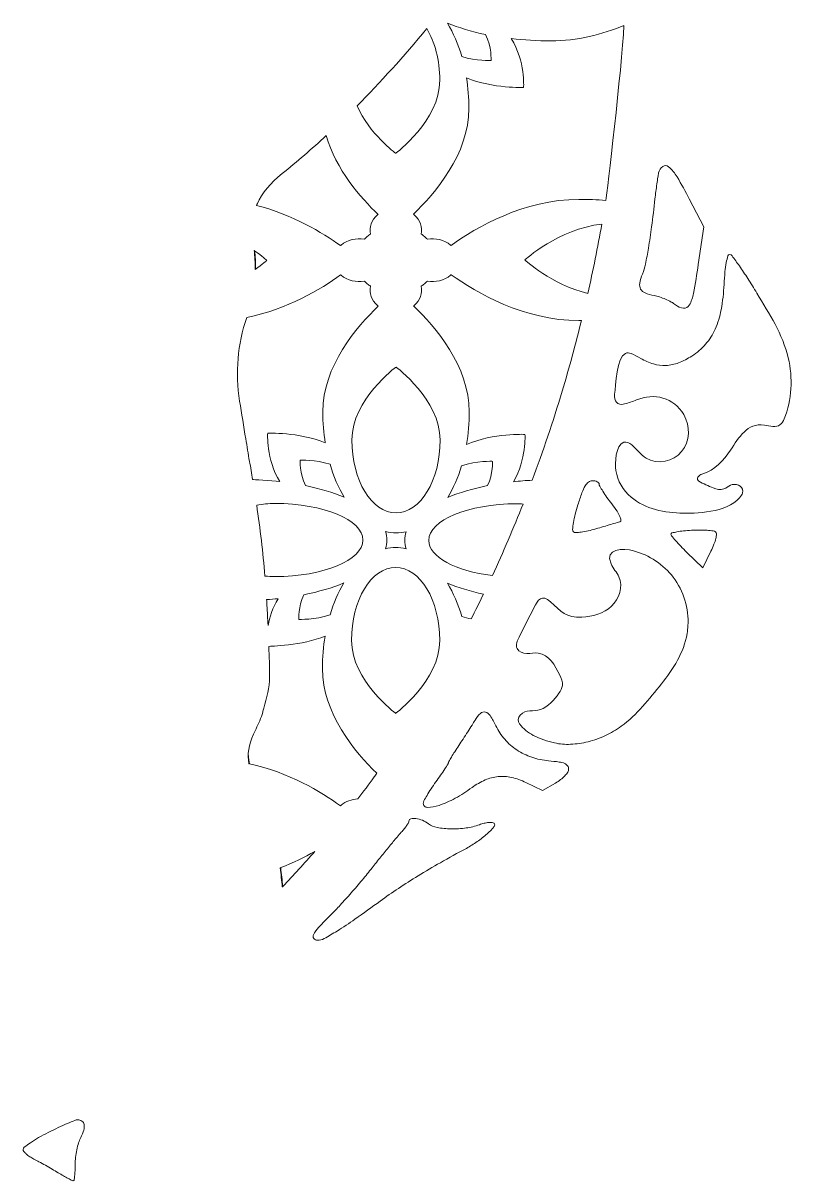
# Model space of a CAD drawing. Header units: millimetres. Extents: x 946 to 1411, y -1945 to 60.
# Drawn here: x 1231 to 1371, y -1142.2 to -931.7 of the extents above; entities that cross this region are included whole.
import ezdxf

# ---------------------------------------------------------------- set-up
doc = ezdxf.new("R2010")
doc.units = ezdxf.units.MM
doc.header["$MEASUREMENT"] = 0
doc.layers.add('Layer 3', color=7, linetype='Continuous')

msp = doc.modelspace()

# ---------------------------------------------------------------- linework, layer by layer
at = {"layer": 'Layer 3', "lineweight": 0}
for points, knots in [([(1336.96, -963.89), (1335.37, -963.77), (1333.74, -963.7), (1332.06, -963.7), (1322.06, -963.7), (1313.35, -968.81), (1308.81, -972.07), (1308.78, -972.05), (1308.75, -972.02), (1308.72, -972), (1307.57, -971.05), (1305.97, -970.69), (1304.49, -970.94), (1304.32, -970.77), (1304.15, -970.6), (1303.96, -970.45), (1303.77, -970.29), (1303.57, -970.14), (1303.37, -970.01), (1303.66, -968.78), (1303.23, -967.45), (1302.08, -966.5), (1302.04, -966.47), (1302, -966.43), (1301.95, -966.4), (1305.89, -962.63), (1312.04, -955.44), (1312.04, -947.18), (1312.04, -945.25), (1311.89, -943.39), (1311.61, -941.61), (1316.49, -943.59), (1322, -943.33), (1322, -943.33), (1322, -943.33), (1322.32, -938.57), (1319.76, -934.47), (1322.05, -934.74), (1324.47, -934.88), (1326.96, -934.88), (1331.8, -934.88), (1336.33, -933.69), (1340.24, -932.08), (1339.87, -939.9), (1337.15, -962.67), (1336.96, -963.89)], [0, 0, 0, 0, 1, 1, 1, 2, 2, 2, 3, 3, 3, 4, 4, 4, 5, 5, 5, 6, 6, 6, 7, 7, 7, 8, 8, 8, 9, 9, 9, 10, 10, 10, 11, 11, 11, 12, 12, 12, 13, 13, 13, 14, 14, 14, 15, 15, 15, 15]), ([(1316.08, -938.43), (1316.08, -938.43), (1313.42, -938.55), (1310.75, -937.73), (1310.1, -935.46), (1309.22, -933.41), (1308.16, -931.66), (1310.18, -932.49), (1312.51, -933.19), (1315.08, -933.72), (1316.24, -936.03), (1316.08, -938.43), (1316.08, -938.43)], [0, 0, 0, 0, 1, 1, 1, 2, 2, 2, 3, 3, 3, 4, 4, 4, 4]), ([(1291.72, -946.69), (1295.97, -942.4), (1300.17, -937.74), (1304.37, -932.63), (1305.84, -935.04), (1306.75, -938.37), (1306.75, -942.05), (1306.75, -949.38), (1298.73, -955.32), (1298.73, -955.32), (1298.73, -955.32), (1293.88, -951.73), (1291.72, -946.69)], [0, 0, 0, 0, 1, 1, 1, 2, 2, 2, 3, 3, 3, 4, 4, 4, 4]), ([(1294.16, -970.01), (1293.95, -970.14), (1293.75, -970.29), (1293.57, -970.45), (1293.38, -970.6), (1293.2, -970.77), (1293.04, -970.94), (1291.55, -970.69), (1289.95, -971.05), (1288.8, -972), (1288.76, -972.03), (1288.72, -972.07), (1288.68, -972.11), (1285.4, -969.75), (1279.96, -966.45), (1273.44, -964.79), (1273.49, -964.68), (1273.52, -964.57), (1273.57, -964.47), (1274.45, -962.54), (1275.92, -960.76), (1278.08, -959.02), (1280.79, -956.84), (1283.47, -954.53), (1286.11, -952.09), (1287.84, -958.26), (1292.39, -963.44), (1295.53, -966.43), (1295.5, -966.45), (1295.47, -966.48), (1295.44, -966.5), (1294.29, -967.45), (1293.86, -968.78), (1294.16, -970.01)], [0, 0, 0, 0, 1, 1, 1, 2, 2, 2, 3, 3, 3, 4, 4, 4, 5, 5, 5, 6, 6, 6, 7, 7, 7, 8, 8, 8, 9, 9, 9, 10, 10, 10, 11, 11, 11, 11]), ([(1352.14, -963.62), (1352.14, -963.62), (1354.77, -968.72), (1354.77, -968.72), (1354.77, -968.72), (1353.77, -975.53), (1353.77, -975.53), (1353.52, -977.29), (1353.23, -979.05), (1352.91, -980.8), (1352.77, -981.55), (1352.51, -982.27), (1352.14, -982.93), (1351.93, -983.3), (1351.52, -983.52), (1351.1, -983.47), (1350.56, -983.42), (1350.06, -983.21), (1349.64, -982.88), (1349.39, -982.69), (1349.13, -982.51), (1348.85, -982.36), (1348.52, -982.18), (1348.17, -982.01), (1347.82, -981.85), (1347.46, -981.7), (1347.1, -981.56), (1346.73, -981.43), (1346.41, -981.32), (1346.08, -981.24), (1345.74, -981.18), (1345.18, -981.07), (1344.62, -980.91), (1344.09, -980.7), (1343.75, -980.57), (1343.47, -980.32), (1343.29, -980), (1343.12, -979.68), (1343.06, -979.31), (1343.13, -978.95), (1343.24, -978.38), (1343.41, -977.82), (1343.62, -977.27), (1343.85, -976.7), (1344.03, -976.1), (1344.16, -975.49), (1344.37, -974.52), (1344.55, -973.55), (1344.71, -972.57), (1344.93, -971.28), (1345.12, -969.98), (1345.29, -968.68), (1345.5, -967), (1345.71, -965.31), (1345.89, -963.62), (1345.95, -963.16), (1346, -962.71), (1346.06, -962.26), (1346.11, -961.8), (1346.18, -961.34), (1346.24, -960.88), (1346.3, -960.47), (1346.36, -960.07), (1346.42, -959.66), (1346.46, -959.4), (1346.51, -959.14), (1346.56, -958.88), (1346.66, -958.42), (1346.92, -958), (1347.31, -957.72), (1347.63, -957.49), (1348.07, -957.51), (1348.37, -957.77), (1348.99, -958.29), (1349.52, -958.92), (1349.93, -959.62), (1350.71, -960.93), (1351.45, -962.26), (1352.14, -963.62)], [0, 0, 0, 0, 1, 1, 1, 2, 2, 2, 3, 3, 3, 4, 4, 4, 5, 5, 5, 6, 6, 6, 7, 7, 7, 8, 8, 8, 9, 9, 9, 10, 10, 10, 11, 11, 11, 12, 12, 12, 13, 13, 13, 14, 14, 14, 15, 15, 15, 16, 16, 16, 17, 17, 17, 18, 18, 18, 19, 19, 19, 20, 20, 20, 21, 21, 21, 22, 22, 22, 23, 23, 23, 24, 24, 24, 25, 25, 25, 26, 26, 26, 26]), ([(1322.23, -974.72), (1322.23, -974.72), (1328.34, -969.07), (1336.23, -968.19), (1335.48, -972.42), (1334.63, -976.62), (1333.69, -980.79), (1327.06, -979.19), (1322.23, -974.72), (1322.23, -974.72)], [0, 0, 0, 0, 1, 1, 1, 2, 2, 2, 3, 3, 3, 3]), ([(1272.98, -972.97), (1273.01, -972.99), (1273.04, -973.01), (1273.06, -973.03), (1273.18, -974.02), (1273.27, -975.11), (1273.26, -976.21), (1273.27, -975.11), (1273.19, -974.02), (1273.07, -973.03), (1274.48, -974.03), (1275.29, -974.78), (1275.29, -974.78), (1275.29, -974.78), (1274.52, -975.49), (1273.17, -976.45), (1273.2, -975.24), (1273.11, -974.04), (1272.98, -972.97)], [0, 0, 0, 0, 1, 1, 1, 2, 2, 2, 3, 3, 3, 4, 4, 4, 5, 5, 5, 6, 6, 6, 6]), ([(1356.84, -987.3), (1357.35, -986.17), (1357.72, -984.99), (1357.93, -983.77), (1358.21, -982.24), (1358.39, -980.7), (1358.47, -979.15), (1358.51, -978.38), (1358.56, -977.61), (1358.63, -976.84), (1358.69, -976.28), (1358.77, -975.71), (1358.87, -975.15), (1358.95, -974.76), (1359.04, -974.37), (1359.16, -973.99), (1359.2, -973.84), (1359.34, -973.73), (1359.49, -973.73), (1359.66, -973.73), (1359.82, -973.81), (1359.92, -973.95), (1360.37, -974.56), (1360.81, -975.18), (1361.25, -975.8), (1361.77, -976.54), (1362.28, -977.3), (1362.77, -978.06), (1363.34, -978.95), (1363.89, -979.85), (1364.44, -980.75), (1366.7, -984.54), (1369.12, -988.14), (1370.13, -992.51), (1370.98, -996.16), (1370.87, -1000.15), (1369.38, -1003.63), (1369.22, -1004.01), (1369.03, -1004.41), (1368.7, -1004.66), (1367.91, -1005.27), (1366.8, -1004.86), (1365.82, -1004.73), (1362.61, -1004.31), (1361.17, -1007.02), (1359.66, -1009.27), (1358.4, -1011.14), (1356.74, -1013.01), (1354.58, -1013.6), (1354.46, -1013.64), (1354.34, -1013.68), (1354.23, -1013.74), (1354.12, -1013.8), (1354.01, -1013.87), (1353.92, -1013.95), (1353.83, -1014.01), (1353.76, -1014.1), (1353.7, -1014.19), (1353.63, -1014.31), (1353.6, -1014.46), (1353.64, -1014.61), (1353.67, -1014.75), (1353.76, -1014.87), (1353.89, -1014.94), (1354.69, -1015.43), (1355.61, -1015.8), (1356.48, -1016.15), (1357.1, -1016.4), (1357.82, -1016.56), (1358.45, -1016.34), (1358.88, -1016.19), (1359.23, -1015.89), (1359.62, -1015.69), (1360.5, -1015.24), (1361.85, -1015.66), (1361.85, -1016.79), (1361.85, -1017.02), (1361.79, -1017.25), (1361.66, -1017.45), (1359.78, -1020.48), (1354.19, -1020.81), (1351.07, -1020.75), (1347.68, -1020.68), (1344.12, -1020.02), (1341.54, -1017.83), (1340.1, -1016.62), (1339.09, -1014.86), (1338.79, -1013.01), (1338.58, -1011.77), (1338.72, -1008.35), (1340.25, -1007.86), (1340.74, -1007.7), (1341.26, -1008.01), (1341.66, -1008.35), (1342.57, -1009.12), (1343.3, -1010.11), (1344.31, -1010.75), (1346.33, -1012.01), (1349.24, -1011.4), (1350.75, -1009.55), (1352.26, -1007.7), (1352.35, -1004.9), (1351.15, -1002.84), (1349.32, -999.72), (1345.72, -998.82), (1342.53, -1000.16), (1341.83, -1000.45), (1341.1, -1000.7), (1340.36, -1000.9), (1339.03, -1001.26), (1338.4, -1000.31), (1338.56, -999.11), (1338.77, -997.6), (1338.95, -992.32), (1340.54, -991.7), (1340.86, -991.57), (1341.22, -991.58), (1341.54, -991.72), (1342.14, -991.98), (1342.74, -992.28), (1343.31, -992.61), (1344.04, -993.04), (1344.81, -993.38), (1345.63, -993.62), (1346.36, -993.84), (1347.12, -993.93), (1347.89, -993.9), (1348.67, -993.86), (1349.45, -993.7), (1350.18, -993.41), (1351.03, -993.09), (1351.84, -992.68), (1352.6, -992.18), (1353.53, -991.58), (1354.37, -990.85), (1355.1, -990.02), (1355.81, -989.2), (1356.4, -988.29), (1356.84, -987.3)], [0, 0, 0, 0, 1, 1, 1, 2, 2, 2, 3, 3, 3, 4, 4, 4, 5, 5, 5, 6, 6, 6, 7, 7, 7, 8, 8, 8, 9, 9, 9, 10, 10, 10, 11, 11, 11, 12, 12, 12, 13, 13, 13, 14, 14, 14, 15, 15, 15, 16, 16, 16, 17, 17, 17, 18, 18, 18, 19, 19, 19, 20, 20, 20, 21, 21, 21, 22, 22, 22, 23, 23, 23, 24, 24, 24, 25, 25, 25, 26, 26, 26, 27, 27, 27, 28, 28, 28, 29, 29, 29, 30, 30, 30, 31, 31, 31, 32, 32, 32, 33, 33, 33, 34, 34, 34, 35, 35, 35, 36, 36, 36, 37, 37, 37, 38, 38, 38, 39, 39, 39, 40, 40, 40, 41, 41, 41, 42, 42, 42, 43, 43, 43, 44, 44, 44, 45, 45, 45, 46, 46, 46, 46]), ([(1270.35, -1000.37), (1269.53, -995.17), (1269.97, -990.07), (1271.63, -985.17), (1278.98, -983.71), (1285.14, -979.99), (1288.72, -977.42), (1288.74, -977.45), (1288.77, -977.47), (1288.8, -977.5), (1289.95, -978.45), (1291.55, -978.81), (1293.04, -978.56), (1293.2, -978.73), (1293.38, -978.89), (1293.57, -979.05), (1293.75, -979.21), (1293.95, -979.35), (1294.16, -979.49), (1293.86, -980.72), (1294.29, -982.04), (1295.44, -983), (1295.48, -983.03), (1295.53, -983.06), (1295.57, -983.1), (1291.63, -986.86), (1285.48, -994.06), (1285.48, -1002.32), (1285.48, -1004.28), (1285.64, -1006.18), (1285.93, -1007.98), (1281.03, -1005.96), (1275.45, -1006.22), (1275.45, -1006.22), (1275.45, -1006.22), (1275.14, -1010.93), (1277.65, -1015.01), (1276.07, -1014.83), (1272.71, -1014.65), (1272.7, -1014.65), (1272.55, -1013.54), (1272.36, -1012.43), (1272.13, -1011.34), (1271.91, -1009.96), (1271.69, -1008.6), (1271.46, -1007.24), (1271.09, -1004.99), (1270.71, -1002.66), (1270.35, -1000.37)], [0, 0, 0, 0, 1, 1, 1, 2, 2, 2, 3, 3, 3, 4, 4, 4, 5, 5, 5, 6, 6, 6, 7, 7, 7, 8, 8, 8, 9, 9, 9, 10, 10, 10, 11, 11, 11, 12, 12, 12, 13, 13, 13, 14, 14, 14, 15, 15, 15, 16, 16, 16, 16]), ([(1320.16, -1015.04), (1322.56, -1011), (1322.25, -1006.43), (1322.25, -1006.43), (1322.25, -1006.43), (1316.56, -1006.16), (1311.62, -1008.25), (1311.94, -1006.36), (1312.11, -1004.37), (1312.11, -1002.32), (1312.11, -994.04), (1305.93, -986.82), (1301.99, -983.07), (1302.02, -983.04), (1302.05, -983.02), (1302.08, -983), (1303.23, -982.04), (1303.66, -980.72), (1303.37, -979.49), (1303.57, -979.35), (1303.77, -979.21), (1303.96, -979.05), (1304.15, -978.89), (1304.32, -978.73), (1304.49, -978.56), (1305.97, -978.81), (1307.57, -978.45), (1308.72, -977.5), (1308.77, -977.46), (1308.81, -977.43), (1308.85, -977.39), (1313.39, -980.65), (1322.09, -985.74), (1332.06, -985.74), (1332.22, -985.74), (1332.37, -985.74), (1332.52, -985.74), (1331.46, -990.06), (1330.29, -994.34), (1329.01, -998.58), (1327.36, -1004.09), (1325.54, -1009.49), (1323.56, -1014.76), (1322.4, -1014.82), (1321.27, -1014.92), (1320.16, -1015.04)], [0, 0, 0, 0, 1, 1, 1, 2, 2, 2, 3, 3, 3, 4, 4, 4, 5, 5, 5, 6, 6, 6, 7, 7, 7, 8, 8, 8, 9, 9, 9, 10, 10, 10, 11, 11, 11, 12, 12, 12, 13, 13, 13, 14, 14, 14, 15, 15, 15, 15]), ([(1298.8, -994.18), (1298.8, -994.18), (1306.82, -1000.12), (1306.82, -1007.44), (1306.82, -1014.77), (1303.23, -1020.71), (1298.8, -1020.71), (1294.37, -1020.71), (1290.77, -1014.77), (1290.77, -1007.44), (1290.77, -1000.12), (1298.8, -994.18), (1298.8, -994.18)], [0, 0, 0, 0, 1, 1, 1, 2, 2, 2, 3, 3, 3, 4, 4, 4, 4]), ([(1281.38, -1011.13), (1281.38, -1011.13), (1284.1, -1011), (1286.8, -1011.86), (1287.45, -1014.09), (1288.32, -1016.11), (1289.36, -1017.84), (1287.32, -1017), (1284.95, -1016.29), (1282.33, -1015.75), (1281.22, -1013.47), (1281.38, -1011.13), (1281.38, -1011.13)], [0, 0, 0, 0, 1, 1, 1, 2, 2, 2, 3, 3, 3, 4, 4, 4, 4]), ([(1308.21, -1017.88), (1309.22, -1016.21), (1310.07, -1014.27), (1310.72, -1012.13), (1313.48, -1011.2), (1316.32, -1011.33), (1316.32, -1011.33), (1316.32, -1011.33), (1316.47, -1013.54), (1315.46, -1015.75), (1312.76, -1016.29), (1310.31, -1017.01), (1308.21, -1017.88)], [0, 0, 0, 0, 1, 1, 1, 2, 2, 2, 3, 3, 3, 4, 4, 4, 4]), ([(1331.07, -1022.47), (1331.16, -1021.96), (1331.27, -1021.45), (1331.39, -1020.94), (1331.54, -1020.37), (1331.7, -1019.8), (1331.88, -1019.23), (1332.11, -1018.49), (1332.36, -1017.76), (1332.62, -1017.04), (1332.78, -1016.6), (1332.98, -1016.18), (1333.22, -1015.78), (1333.38, -1015.52), (1333.58, -1015.29), (1333.82, -1015.1), (1334.01, -1014.94), (1334.25, -1014.86), (1334.5, -1014.86), (1334.66, -1014.86), (1334.82, -1014.88), (1334.97, -1014.9), (1335.11, -1014.93), (1335.25, -1014.98), (1335.38, -1015.04), (1335.48, -1015.09), (1335.57, -1015.15), (1335.65, -1015.23), (1335.71, -1015.29), (1335.74, -1015.38), (1335.74, -1015.46), (1335.74, -1015.59), (1335.78, -1015.72), (1335.84, -1015.83), (1336.03, -1016.15), (1336.22, -1016.46), (1336.41, -1016.77), (1336.65, -1017.15), (1336.9, -1017.51), (1337.16, -1017.88), (1337.44, -1018.28), (1337.73, -1018.68), (1338.03, -1019.07), (1338.37, -1019.5), (1338.68, -1019.95), (1338.99, -1020.4), (1339.2, -1020.71), (1339.38, -1021.03), (1339.53, -1021.37), (1339.63, -1021.57), (1339.68, -1021.79), (1339.71, -1022.01), (1339.72, -1022.15), (1339.63, -1022.27), (1339.5, -1022.31), (1339.33, -1022.36), (1339.17, -1022.41), (1339, -1022.46), (1338.62, -1022.57), (1338.25, -1022.68), (1337.88, -1022.79), (1337.44, -1022.92), (1336.99, -1023.05), (1336.55, -1023.19), (1336.08, -1023.33), (1335.61, -1023.47), (1335.13, -1023.61), (1334.67, -1023.75), (1334.21, -1023.87), (1333.74, -1023.98), (1333.32, -1024.08), (1332.9, -1024.15), (1332.47, -1024.21), (1332.13, -1024.25), (1331.79, -1024.28), (1331.45, -1024.29), (1331.3, -1024.3), (1331.15, -1024.24), (1331.05, -1024.14), (1330.94, -1024.03), (1330.89, -1023.88), (1330.9, -1023.72), (1330.94, -1023.3), (1331, -1022.89), (1331.07, -1022.47)], [0, 0, 0, 0, 1, 1, 1, 2, 2, 2, 3, 3, 3, 4, 4, 4, 5, 5, 5, 6, 6, 6, 7, 7, 7, 8, 8, 8, 9, 9, 9, 10, 10, 10, 11, 11, 11, 12, 12, 12, 13, 13, 13, 14, 14, 14, 15, 15, 15, 16, 16, 16, 17, 17, 17, 18, 18, 18, 19, 19, 19, 20, 20, 20, 21, 21, 21, 22, 22, 22, 23, 23, 23, 24, 24, 24, 25, 25, 25, 26, 26, 26, 27, 27, 27, 28, 28, 28, 28]), ([(1276.75, -1032.28), (1276.15, -1032.28), (1275.55, -1032.25), (1274.96, -1032.19), (1274.6, -1027.87), (1274.06, -1023.56), (1273.45, -1019.29), (1274.51, -1019.1), (1275.62, -1018.99), (1276.75, -1018.99), (1285.6, -1018.99), (1292.78, -1021.97), (1292.78, -1025.64), (1292.78, -1029.31), (1285.6, -1032.28), (1276.75, -1032.28)], [0, 0, 0, 0, 1, 1, 1, 2, 2, 2, 3, 3, 3, 4, 4, 4, 5, 5, 5, 5]), ([(1304.75, -1025.7), (1304.75, -1022.03), (1311.92, -1019.05), (1320.77, -1019.05), (1321.15, -1019.05), (1321.52, -1019.07), (1321.9, -1019.09), (1320.15, -1023.51), (1318.29, -1027.84), (1316.32, -1032.08), (1309.64, -1031.28), (1304.75, -1028.72), (1304.75, -1025.7)], [0, 0, 0, 0, 1, 1, 1, 2, 2, 2, 3, 3, 3, 4, 4, 4, 4]), ([(1300.63, -1027.23), (1300.01, -1027.08), (1299.37, -1027), (1298.73, -1027), (1298.1, -1027), (1297.48, -1027.08), (1296.87, -1027.22), (1297.05, -1026.7), (1297.15, -1026.17), (1297.15, -1025.64), (1297.15, -1025.12), (1297.06, -1024.6), (1296.89, -1024.1), (1297.51, -1024.25), (1298.15, -1024.33), (1298.8, -1024.33), (1299.43, -1024.33), (1300.04, -1024.26), (1300.65, -1024.12), (1300.47, -1024.63), (1300.38, -1025.16), (1300.38, -1025.7), (1300.38, -1026.22), (1300.47, -1026.73), (1300.63, -1027.23)], [0, 0, 0, 0, 1, 1, 1, 2, 2, 2, 3, 3, 3, 4, 4, 4, 5, 5, 5, 6, 6, 6, 7, 7, 7, 8, 8, 8, 8]), ([(1356.97, -1025.35), (1356.88, -1025.71), (1356.77, -1026.07), (1356.63, -1026.42), (1356.46, -1026.85), (1356.27, -1027.27), (1356.07, -1027.69), (1356.07, -1027.69), (1354.59, -1030.72), (1354.59, -1030.72), (1354.59, -1030.72), (1351.7, -1027.88), (1351.7, -1027.88), (1351.32, -1027.51), (1350.95, -1027.13), (1350.58, -1026.75), (1350.26, -1026.42), (1349.95, -1026.08), (1349.65, -1025.73), (1349.4, -1025.44), (1349.15, -1025.14), (1348.9, -1024.85), (1348.83, -1024.76), (1348.8, -1024.66), (1348.8, -1024.55), (1348.8, -1024.45), (1348.86, -1024.37), (1348.95, -1024.35), (1349.27, -1024.27), (1349.58, -1024.21), (1349.9, -1024.15), (1350.3, -1024.08), (1350.71, -1024.02), (1351.11, -1023.98), (1351.59, -1023.93), (1352.07, -1023.89), (1352.55, -1023.87), (1353.04, -1023.84), (1353.54, -1023.83), (1354.03, -1023.83), (1354.48, -1023.83), (1354.93, -1023.84), (1355.38, -1023.87), (1355.75, -1023.9), (1356.12, -1023.93), (1356.49, -1023.98), (1356.65, -1024), (1356.8, -1024.06), (1356.92, -1024.16), (1357.04, -1024.25), (1357.1, -1024.4), (1357.09, -1024.54), (1357.07, -1024.82), (1357.03, -1025.09), (1356.97, -1025.35)], [0, 0, 0, 0, 1, 1, 1, 2, 2, 2, 3, 3, 3, 4, 4, 4, 5, 5, 5, 6, 6, 6, 7, 7, 7, 8, 8, 8, 9, 9, 9, 10, 10, 10, 11, 11, 11, 12, 12, 12, 13, 13, 13, 14, 14, 14, 15, 15, 15, 16, 16, 16, 17, 17, 17, 18, 18, 18, 18]), ([(1351.89, -1041.22), (1351.87, -1041.7), (1351.81, -1042.17), (1351.73, -1042.64), (1351.15, -1046.1), (1349.23, -1049.11), (1347.06, -1051.8), (1344.9, -1054.5), (1342.57, -1057.44), (1339.77, -1059.5), (1338.87, -1060.15), (1337.91, -1060.72), (1336.9, -1061.19), (1335.88, -1061.67), (1334.82, -1062.04), (1333.73, -1062.32), (1332.69, -1062.58), (1331.62, -1062.73), (1330.55, -1062.78), (1329.58, -1062.83), (1328.6, -1062.74), (1327.65, -1062.53), (1326.31, -1062.23), (1325.01, -1061.77), (1323.77, -1061.15), (1322.79, -1060.66), (1321.94, -1059.95), (1321.28, -1059.07), (1320.92, -1058.58), (1320.96, -1057.91), (1321.38, -1057.46), (1322.43, -1056.35), (1323.77, -1056.87), (1325.06, -1056.46), (1326.49, -1055.99), (1327.58, -1054.68), (1328.41, -1053.49), (1328.7, -1053.07), (1329, -1052.62), (1329.07, -1052.11), (1329.17, -1051.44), (1328.87, -1050.79), (1328.58, -1050.18), (1327.74, -1048.43), (1326.6, -1046.44), (1324.68, -1046.2), (1323.98, -1046.11), (1323.28, -1046.28), (1322.58, -1046.27), (1321.88, -1046.26), (1321.1, -1046), (1320.81, -1045.37), (1320.5, -1044.7), (1320.83, -1043.93), (1321.17, -1043.27), (1322.07, -1041.5), (1322.97, -1039.73), (1323.87, -1037.96), (1324.65, -1036.43), (1325.25, -1035.44), (1326.89, -1036.88), (1328.81, -1038.55), (1329.78, -1039.84), (1332.61, -1039.68), (1334.57, -1039.57), (1336.57, -1039), (1338, -1037.66), (1339.43, -1036.32), (1340.14, -1034.1), (1339.33, -1032.32), (1338.95, -1031.49), (1338.29, -1030.82), (1337.92, -1029.99), (1336.62, -1027.06), (1340.11, -1027.11), (1342.01, -1027.61), (1344.85, -1028.37), (1347.45, -1030.08), (1349.23, -1032.42), (1351.12, -1034.92), (1352.07, -1038.1), (1351.89, -1041.22)], [0, 0, 0, 0, 1, 1, 1, 2, 2, 2, 3, 3, 3, 4, 4, 4, 5, 5, 5, 6, 6, 6, 7, 7, 7, 8, 8, 8, 9, 9, 9, 10, 10, 10, 11, 11, 11, 12, 12, 12, 13, 13, 13, 14, 14, 14, 15, 15, 15, 16, 16, 16, 17, 17, 17, 18, 18, 18, 19, 19, 19, 20, 20, 20, 21, 21, 21, 22, 22, 22, 23, 23, 23, 24, 24, 24, 25, 25, 25, 26, 26, 26, 27, 27, 27, 27]), ([(1298.73, -1030.62), (1303.16, -1030.62), (1306.75, -1036.56), (1306.75, -1043.89), (1306.75, -1051.21), (1298.73, -1057.15), (1298.73, -1057.15), (1298.73, -1057.15), (1290.7, -1051.21), (1290.7, -1043.89), (1290.7, -1036.56), (1294.29, -1030.62), (1298.73, -1030.62)], [0, 0, 0, 0, 1, 1, 1, 2, 2, 2, 3, 3, 3, 4, 4, 4, 4]), ([(1289.31, -1033.45), (1288.29, -1035.13), (1287.44, -1037.09), (1286.79, -1039.24), (1284.02, -1040.19), (1281.13, -1040.06), (1281.13, -1040.06), (1281.13, -1040.06), (1280.98, -1037.82), (1282.01, -1035.59), (1284.73, -1035.05), (1287.2, -1034.32), (1289.31, -1033.45)], [0, 0, 0, 0, 1, 1, 1, 2, 2, 2, 3, 3, 3, 4, 4, 4, 4]), ([(1314.7, -1035.48), (1313.97, -1036.99), (1313.22, -1038.49), (1312.46, -1039.97), (1311.91, -1039.87), (1311.33, -1039.74), (1310.75, -1039.56), (1310.1, -1037.3), (1309.22, -1035.25), (1308.16, -1033.49), (1310.08, -1034.28), (1312.28, -1034.95), (1314.7, -1035.48)], [0, 0, 0, 0, 1, 1, 1, 2, 2, 2, 3, 3, 3, 4, 4, 4, 4]), ([(1277.33, -1036.3), (1276.34, -1037.94), (1275.81, -1039.67), (1275.52, -1041.15), (1275.45, -1039.96), (1275.37, -1038.74), (1275.32, -1037.54), (1275.3, -1037.19), (1275.28, -1036.83), (1275.26, -1036.48), (1275.96, -1036.43), (1276.65, -1036.37), (1277.33, -1036.3)], [0, 0, 0, 0, 1, 1, 1, 2, 2, 2, 3, 3, 3, 4, 4, 4, 4]), ([(1272.11, -1066.32), (1272.08, -1066.31), (1272.06, -1066.31), (1272.03, -1066.3), (1271.71, -1064.67), (1271.99, -1062.9), (1272.88, -1060.93), (1273.03, -1060.61), (1273.18, -1060.28), (1273.33, -1059.97), (1273.79, -1059), (1274.26, -1057.99), (1274.54, -1056.95), (1274.61, -1056.7), (1274.68, -1056.45), (1274.75, -1056.2), (1275.26, -1054.35), (1275.79, -1052.44), (1275.8, -1050.55), (1275.81, -1048.7), (1275.75, -1046.83), (1275.65, -1044.97), (1275.68, -1044.97), (1281.84, -1044.85), (1285.9, -1043.11), (1285.58, -1044.99), (1285.41, -1046.97), (1285.41, -1049.01), (1285.41, -1057.14), (1291.36, -1064.24), (1295.3, -1068.05), (1295.14, -1068.27), (1294.98, -1068.5), (1294.82, -1068.72), (1293.84, -1070.07), (1292.84, -1071.4), (1291.83, -1072.71), (1290.73, -1072.77), (1289.64, -1073.14), (1288.8, -1073.83), (1288.76, -1073.87), (1288.72, -1073.9), (1288.68, -1073.94), (1285.18, -1071.43), (1279.23, -1067.84), (1272.12, -1066.32), (1272.02, -1065.83), (1271.97, -1065.34), (1271.98, -1064.82), (1271.97, -1065.33), (1272.01, -1065.83), (1272.11, -1066.32)], [0, 0, 0, 0, 1, 1, 1, 2, 2, 2, 3, 3, 3, 4, 4, 4, 5, 5, 5, 6, 6, 6, 7, 7, 7, 8, 8, 8, 9, 9, 9, 10, 10, 10, 11, 11, 11, 12, 12, 12, 13, 13, 13, 14, 14, 14, 15, 15, 15, 16, 16, 16, 17, 17, 17, 17]), ([(1330.03, -1067.84), (1329.88, -1068.08), (1329.7, -1068.3), (1329.51, -1068.51), (1329.27, -1068.76), (1329.02, -1068.99), (1328.74, -1069.2), (1328.45, -1069.43), (1328.13, -1069.63), (1327.81, -1069.82), (1327.81, -1069.82), (1325.43, -1071.18), (1325.43, -1071.18), (1325.43, -1071.18), (1322.4, -1069.72), (1322.4, -1069.72), (1321.58, -1069.32), (1320.71, -1069.01), (1319.81, -1068.81), (1319.01, -1068.63), (1318.19, -1068.57), (1317.37, -1068.65), (1316.55, -1068.72), (1315.75, -1068.93), (1315, -1069.26), (1314.16, -1069.62), (1313.36, -1070.09), (1312.62, -1070.63), (1311.64, -1071.35), (1310.62, -1072.01), (1309.56, -1072.6), (1308.62, -1073.12), (1307.64, -1073.55), (1306.63, -1073.88), (1305.94, -1074.11), (1305.22, -1074.23), (1304.49, -1074.25), (1304.3, -1074.25), (1304.11, -1074.18), (1303.97, -1074.04), (1303.83, -1073.91), (1303.75, -1073.72), (1303.75, -1073.53), (1303.75, -1073.37), (1303.79, -1073.22), (1303.86, -1073.08), (1304.04, -1072.74), (1304.23, -1072.4), (1304.43, -1072.07), (1304.66, -1071.67), (1304.91, -1071.27), (1305.16, -1070.88), (1305.45, -1070.45), (1305.74, -1070.03), (1306.04, -1069.61), (1306.33, -1069.2), (1306.63, -1068.78), (1306.91, -1068.37), (1307.17, -1068.01), (1307.41, -1067.64), (1307.65, -1067.27), (1307.86, -1066.96), (1308.06, -1066.64), (1308.26, -1066.33), (1308.3, -1066.27), (1308.32, -1066.2), (1308.32, -1066.12), (1308.32, -1066.05), (1308.34, -1065.98), (1308.38, -1065.92), (1308.54, -1065.64), (1308.71, -1065.36), (1308.87, -1065.09), (1309.07, -1064.76), (1309.27, -1064.44), (1309.48, -1064.12), (1309.71, -1063.75), (1309.95, -1063.38), (1310.19, -1063.02), (1310.46, -1062.62), (1310.73, -1062.22), (1310.99, -1061.82), (1311.28, -1061.38), (1311.56, -1060.95), (1311.84, -1060.51), (1312.1, -1060.11), (1312.36, -1059.7), (1312.62, -1059.29), (1312.81, -1058.99), (1312.99, -1058.7), (1313.17, -1058.39), (1313.45, -1057.94), (1313.78, -1057.52), (1314.16, -1057.15), (1314.39, -1056.92), (1314.72, -1056.83), (1315.04, -1056.91), (1315.4, -1057.01), (1315.72, -1057.24), (1315.92, -1057.56), (1316.3, -1058.16), (1316.65, -1058.78), (1316.96, -1059.42), (1317.38, -1060.3), (1317.92, -1061.13), (1318.57, -1061.87), (1319.22, -1062.61), (1319.96, -1063.27), (1320.78, -1063.81), (1321.63, -1064.37), (1322.54, -1064.81), (1323.49, -1065.14), (1324.48, -1065.47), (1325.51, -1065.68), (1326.55, -1065.78), (1327.19, -1065.84), (1327.83, -1065.91), (1328.46, -1066), (1328.81, -1066.04), (1329.15, -1066.14), (1329.48, -1066.27), (1329.69, -1066.36), (1329.87, -1066.5), (1330, -1066.68), (1330.12, -1066.86), (1330.19, -1067.07), (1330.19, -1067.28), (1330.19, -1067.48), (1330.14, -1067.67), (1330.03, -1067.84)], [0, 0, 0, 0, 1, 1, 1, 2, 2, 2, 3, 3, 3, 4, 4, 4, 5, 5, 5, 6, 6, 6, 7, 7, 7, 8, 8, 8, 9, 9, 9, 10, 10, 10, 11, 11, 11, 12, 12, 12, 13, 13, 13, 14, 14, 14, 15, 15, 15, 16, 16, 16, 17, 17, 17, 18, 18, 18, 19, 19, 19, 20, 20, 20, 21, 21, 21, 22, 22, 22, 23, 23, 23, 24, 24, 24, 25, 25, 25, 26, 26, 26, 27, 27, 27, 28, 28, 28, 29, 29, 29, 30, 30, 30, 31, 31, 31, 32, 32, 32, 33, 33, 33, 34, 34, 34, 35, 35, 35, 36, 36, 36, 37, 37, 37, 38, 38, 38, 39, 39, 39, 40, 40, 40, 41, 41, 41, 42, 42, 42, 43, 43, 43, 43]), ([(1316.65, -1077.74), (1316.24, -1078.21), (1315.81, -1078.65), (1315.35, -1079.06), (1314.78, -1079.57), (1314.19, -1080.05), (1313.57, -1080.48), (1312.93, -1080.93), (1312.27, -1081.33), (1311.59, -1081.7), (1310, -1082.55), (1308.43, -1083.42), (1306.86, -1084.31), (1305.5, -1085.08), (1304.14, -1085.88), (1302.81, -1086.7), (1301.6, -1087.44), (1300.4, -1088.2), (1299.22, -1088.98), (1298.1, -1089.73), (1297, -1090.49), (1295.92, -1091.28), (1294.4, -1092.39), (1292.87, -1093.49), (1291.33, -1094.57), (1290.27, -1095.32), (1289.18, -1096.04), (1288.08, -1096.73), (1287.3, -1097.21), (1286.51, -1097.68), (1285.71, -1098.11), (1285.34, -1098.31), (1284.93, -1098.42), (1284.51, -1098.42), (1284.24, -1098.42), (1283.99, -1098.29), (1283.83, -1098.08), (1283.67, -1097.89), (1283.65, -1097.62), (1283.77, -1097.4), (1284.02, -1096.92), (1284.34, -1096.47), (1284.71, -1096.07), (1285.46, -1095.27), (1286.23, -1094.49), (1287.01, -1093.71), (1287.56, -1093.17), (1288.1, -1092.61), (1288.63, -1092.03), (1289.3, -1091.3), (1289.97, -1090.56), (1290.63, -1089.81), (1291.32, -1089.02), (1292, -1088.23), (1292.67, -1087.43), (1293.27, -1086.71), (1293.86, -1085.99), (1294.43, -1085.26), (1294.96, -1084.58), (1295.5, -1083.91), (1296.04, -1083.24), (1296.56, -1082.59), (1297.09, -1081.94), (1297.62, -1081.29), (1298.07, -1080.74), (1298.53, -1080.19), (1298.98, -1079.65), (1299.23, -1079.35), (1299.49, -1079.06), (1299.75, -1078.77), (1299.94, -1078.58), (1300.12, -1078.37), (1300.29, -1078.16), (1300.44, -1077.97), (1300.59, -1077.77), (1300.73, -1077.56), (1300.85, -1077.4), (1300.96, -1077.22), (1301.06, -1077.04), (1301.12, -1076.95), (1301.14, -1076.85), (1301.14, -1076.75), (1301.14, -1076.55), (1301.28, -1076.37), (1301.48, -1076.33), (1301.78, -1076.25), (1302.1, -1076.24), (1302.4, -1076.28), (1302.82, -1076.33), (1303.22, -1076.44), (1303.61, -1076.6), (1303.99, -1076.76), (1304.36, -1076.97), (1304.69, -1077.22), (1305.15, -1077.57), (1305.69, -1077.8), (1306.26, -1077.9), (1307.1, -1078.05), (1307.95, -1078.13), (1308.8, -1078.15), (1309.72, -1078.17), (1310.65, -1078.11), (1311.57, -1077.99), (1312.39, -1077.88), (1313.2, -1077.68), (1313.97, -1077.4), (1314.25, -1077.3), (1314.54, -1077.21), (1314.83, -1077.14), (1315.1, -1077.08), (1315.37, -1077.03), (1315.64, -1077), (1315.86, -1076.98), (1316.08, -1076.98), (1316.3, -1076.99), (1316.42, -1076.99), (1316.54, -1077.05), (1316.63, -1077.14), (1316.8, -1077.3), (1316.8, -1077.57), (1316.65, -1077.74)], [0, 0, 0, 0, 1, 1, 1, 2, 2, 2, 3, 3, 3, 4, 4, 4, 5, 5, 5, 6, 6, 6, 7, 7, 7, 8, 8, 8, 9, 9, 9, 10, 10, 10, 11, 11, 11, 12, 12, 12, 13, 13, 13, 14, 14, 14, 15, 15, 15, 16, 16, 16, 17, 17, 17, 18, 18, 18, 19, 19, 19, 20, 20, 20, 21, 21, 21, 22, 22, 22, 23, 23, 23, 24, 24, 24, 25, 25, 25, 26, 26, 26, 27, 27, 27, 28, 28, 28, 29, 29, 29, 30, 30, 30, 31, 31, 31, 32, 32, 32, 33, 33, 33, 34, 34, 34, 35, 35, 35, 36, 36, 36, 37, 37, 37, 38, 38, 38, 39, 39, 39, 40, 40, 40, 40]), ([(1277.82, -1085.2), (1280.1, -1084.32), (1282.19, -1083.3), (1284.02, -1082.26), (1282.11, -1084.45), (1280.17, -1086.58), (1278.19, -1088.64), (1278.07, -1087.5), (1277.95, -1086.35), (1277.82, -1085.2)], [0, 0, 0, 0, 1, 1, 1, 2, 2, 2, 3, 3, 3, 3]), ([(1278.11, -1088.72), (1277.99, -1087.56), (1277.87, -1086.4), (1277.74, -1085.23), (1277.76, -1085.22), (1277.79, -1085.21), (1277.81, -1085.2), (1277.94, -1086.36), (1278.06, -1087.51), (1278.18, -1088.65), (1278.16, -1088.67), (1278.13, -1088.7), (1278.11, -1088.72)], [0, 0, 0, 0, 1, 1, 1, 2, 2, 2, 3, 3, 3, 4, 4, 4, 4]), ([(1242, -1132.92), (1241.85, -1133.39), (1241.66, -1133.84), (1241.44, -1134.27), (1241.28, -1134.58), (1241.15, -1134.9), (1241.05, -1135.23), (1240.93, -1135.65), (1240.82, -1136.08), (1240.73, -1136.52), (1240.63, -1136.98), (1240.56, -1137.44), (1240.51, -1137.91), (1240.46, -1138.33), (1240.43, -1138.76), (1240.43, -1139.18), (1240.43, -1139.56), (1240.43, -1139.94), (1240.41, -1140.32), (1240.4, -1140.64), (1240.37, -1140.96), (1240.33, -1141.28), (1240.3, -1141.54), (1240.27, -1141.79), (1240.23, -1142.04), (1240.22, -1142.11), (1240.16, -1142.15), (1240.09, -1142.15), (1240.02, -1142.15), (1239.94, -1142.14), (1239.87, -1142.1), (1239.62, -1141.98), (1239.38, -1141.85), (1239.14, -1141.72), (1238.85, -1141.56), (1238.56, -1141.4), (1238.28, -1141.24), (1237.95, -1141.05), (1237.64, -1140.86), (1237.32, -1140.67), (1236.96, -1140.45), (1236.6, -1140.24), (1236.24, -1140.03), (1235.84, -1139.79), (1235.43, -1139.56), (1235.02, -1139.33), (1234.63, -1139.11), (1234.24, -1138.89), (1233.85, -1138.68), (1233.54, -1138.51), (1233.24, -1138.35), (1232.93, -1138.19), (1232.67, -1138.06), (1232.42, -1137.92), (1232.18, -1137.76), (1231.95, -1137.61), (1231.74, -1137.45), (1231.54, -1137.27), (1231.38, -1137.13), (1231.23, -1136.97), (1231.1, -1136.8), (1231.01, -1136.7), (1230.97, -1136.57), (1230.97, -1136.44), (1230.97, -1136.28), (1231.04, -1136.13), (1231.17, -1136.03), (1231.54, -1135.75), (1231.92, -1135.48), (1232.31, -1135.22), (1232.79, -1134.89), (1233.28, -1134.59), (1233.79, -1134.3), (1234.36, -1133.97), (1234.95, -1133.66), (1235.54, -1133.36), (1236.14, -1133.06), (1236.74, -1132.77), (1237.34, -1132.48), (1237.89, -1132.22), (1238.44, -1131.98), (1238.99, -1131.74), (1239.45, -1131.54), (1239.92, -1131.34), (1240.39, -1131.16), (1240.54, -1131.09), (1240.71, -1131.06), (1240.88, -1131.06), (1241.16, -1131.06), (1241.44, -1131.14), (1241.67, -1131.3), (1241.88, -1131.44), (1242.02, -1131.66), (1242.06, -1131.92), (1242.12, -1132.25), (1242.1, -1132.6), (1242, -1132.92)], [0, 0, 0, 0, 1, 1, 1, 2, 2, 2, 3, 3, 3, 4, 4, 4, 5, 5, 5, 6, 6, 6, 7, 7, 7, 8, 8, 8, 9, 9, 9, 10, 10, 10, 11, 11, 11, 12, 12, 12, 13, 13, 13, 14, 14, 14, 15, 15, 15, 16, 16, 16, 17, 17, 17, 18, 18, 18, 19, 19, 19, 20, 20, 20, 21, 21, 21, 22, 22, 22, 23, 23, 23, 24, 24, 24, 25, 25, 25, 26, 26, 26, 27, 27, 27, 28, 28, 28, 29, 29, 29, 30, 30, 30, 31, 31, 31, 32, 32, 32, 32])]:
    msp.add_open_spline(points, degree=3, knots=knots, dxfattribs=at)

doc.saveas('drawing.dxf')
